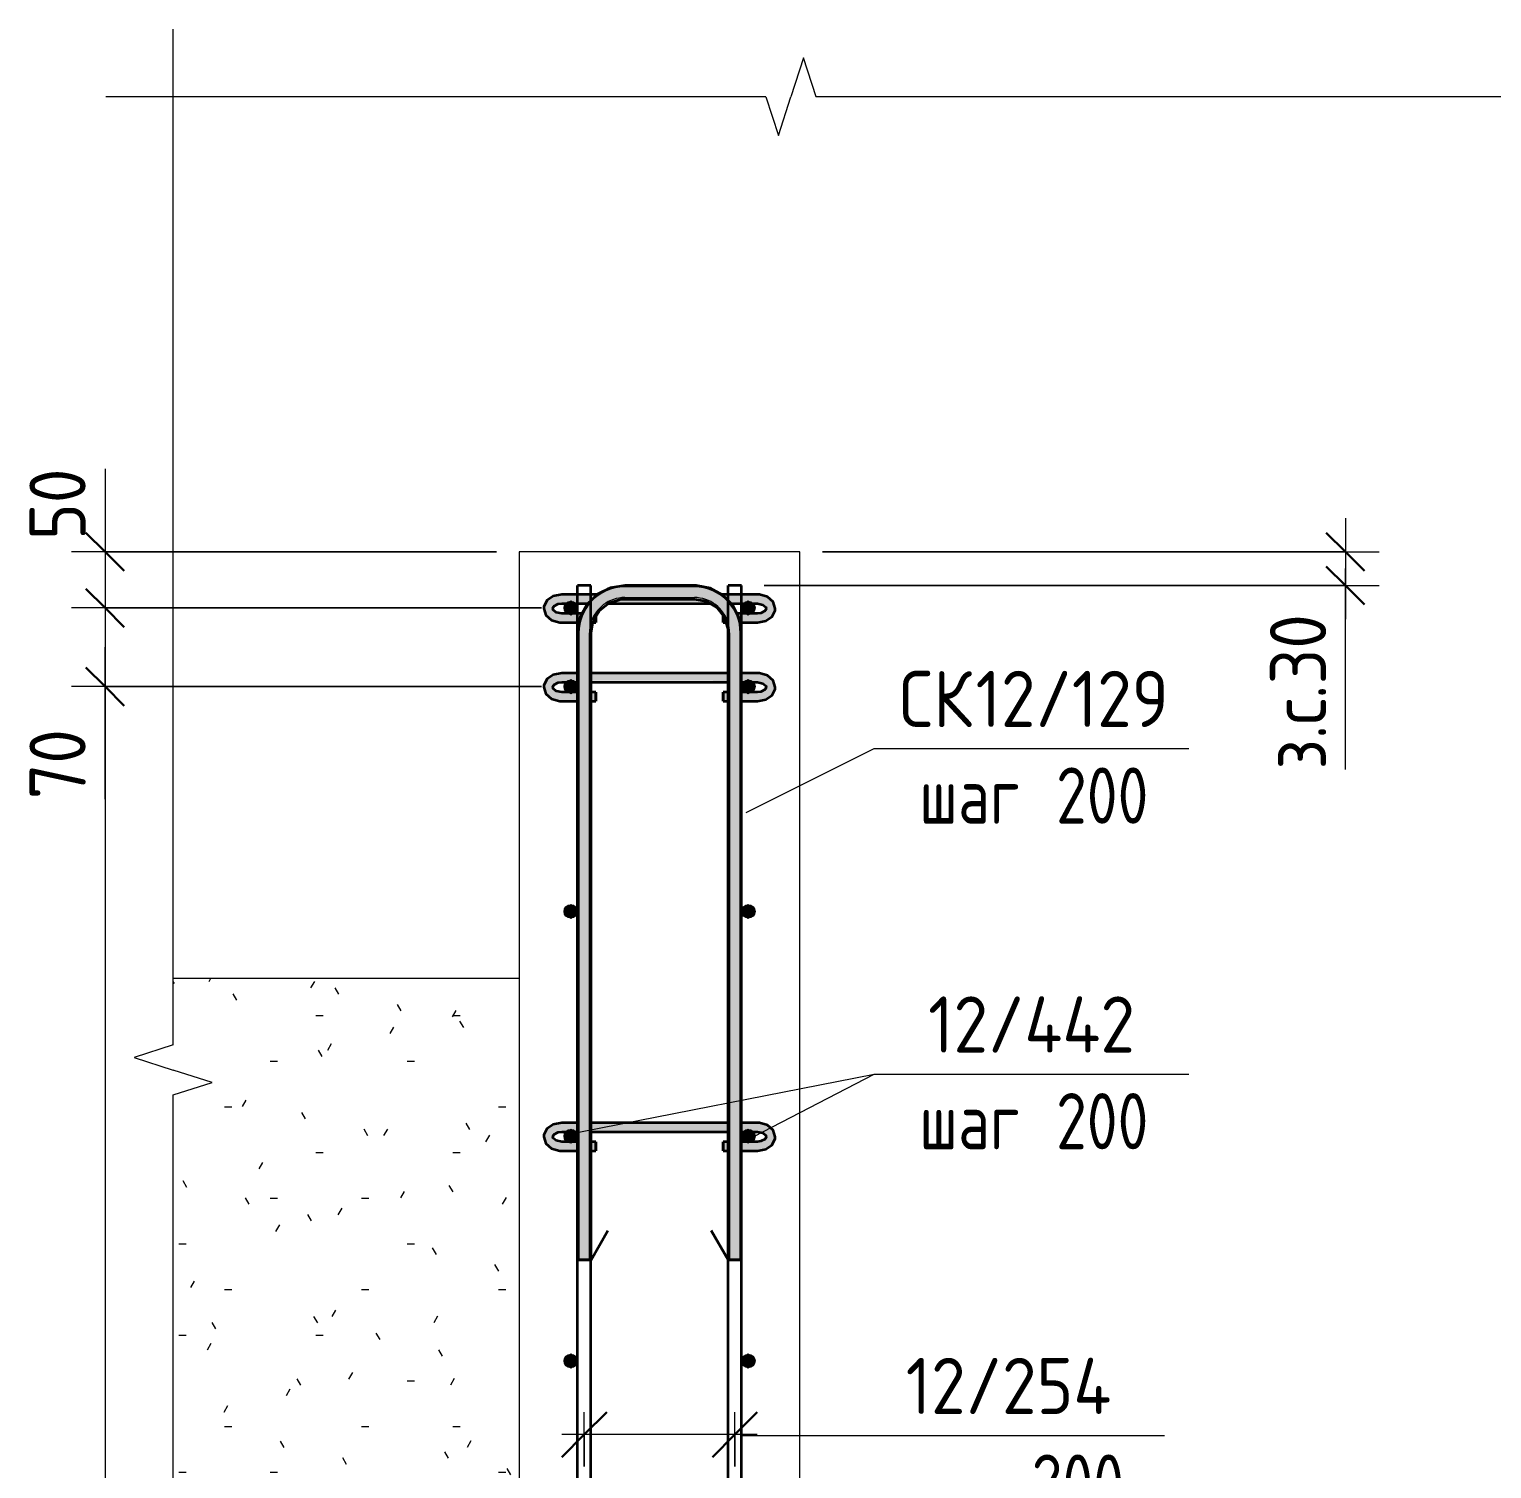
# Model space of a CAD drawing. Header units: millimetres. Extents: x 2384 to 38512, y -3571 to 48684.
# Drawn here: x 31386 to 32688, y -816 to 465 of the extents above; entities that cross this region are included whole.
import ezdxf

# ---------------------------------------------------------------- set-up
doc = ezdxf.new("R2010")
doc.units = ezdxf.units.MM
for name, color, linetype, lineweight in [('AA_Dim', 7, 'Continuous', 9), ('AA_Dim-20', 7, 'Continuous', 9), ('AA_Oformlenie', 7, 'Continuous', 9), ('AA_Vinoska', 7, 'Continuous', 9), ('AF_Element', 7, 'Continuous', 20), ('AF_Element_Грунт', 253, 'Continuous', 20), ('AF_Stena_Опалубка', 253, 'Continuous', 20), ('KR_Armatura', 7, 'Continuous', 20), ('KR_Armatura_Tonkie', 7, 'Continuous', 20)]:
    doc.layers.add(name, color=color, linetype=linetype, lineweight=lineweight)
doc.styles.add('ISOCPEUR_1', font='isocpeur.ttf', dxfattribs={"width": 0.9, "height": 50})
doc.styles.add('ISOCPEUR_2', font='isocpeur.ttf', dxfattribs={"width": 0.8, "height": 50})
doc.dimstyles.new('00_Точн_3_знака__прозр_', dxfattribs={"dimscale": 304.8, "dimtxt": 49.799059, "dimasz": 0.111549, "dimexe": 0.098425, "dimexo": 0.065617, "dimgap": 0.006562, "dimtad": 1, "dimdec": 3, "dimrnd": 0.001, "dimdsep": 46, "dimtxsty": 'ISOCPEUR_1', "dimblk1": 'OBLIQUE', "dimblk2": 'OBLIQUE', "dimsah": 1, "dimcen": 0.09, "dimdle": 0.098425, "dimazin": 0, "dimtfac": 1, "dimtdec": 4, "dimtix": 1, "dimtmove": 1, "dimatfit": 3, "dimfxl": 1, "dimtvp": 1, "dimtolj": 1, "dimtzin": 0, "dimlwd": 18, "dimlwe": 18, "dimarcsym": 2})
doc.dimstyles.new('00_Точн_3_знака__прозр__1', dxfattribs={"dimscale": 304.8, "dimtxt": 49.799059, "dimasz": 0.111549, "dimexe": 0.098425, "dimexo": 0.065617, "dimgap": 0.006562, "dimtad": 1, "dimdec": 3, "dimrnd": 0.001, "dimdsep": 46, "dimtxsty": 'ISOCPEUR_1', "dimblk1": 'OBLIQUE', "dimblk2": 'OBLIQUE', "dimsah": 1, "dimcen": 0.09, "dimdle": 0.098425, "dimazin": 0, "dimtfac": 1, "dimtdec": 4, "dimtix": 1, "dimtmove": 0, "dimatfit": 3, "dimfxl": 1, "dimtvp": 1, "dimtolj": 1, "dimtzin": 0, "dimlwd": 18, "dimlwe": 18, "dimarcsym": 2})
doc.dimstyles.new('10_Раскладка_арматуры_с_засечками', dxfattribs={"dimscale": 304.8, "dimtxt": 0.18, "dimasz": 0.131234, "dimexe": 0.065617, "dimexo": 0, "dimgap": 0, "dimtad": 1, "dimdec": 3, "dimrnd": 0.001, "dimdsep": 46, "dimtxsty": 'ISOCPEUR_2', "dimblk1": 'OBLIQUE', "dimblk2": 'OBLIQUE', "dimsah": 1, "dimcen": 0.09, "dimdle": 0.065617, "dimazin": 0, "dimtfac": 1, "dimtdec": 4, "dimtix": 1, "dimtmove": 0, "dimatfit": 3, "dimfxl": 1, "dimtvp": 1, "dimtolj": 1, "dimtzin": 0, "dimlwd": 18, "dimlwe": 18, "dimarcsym": 2})

# ---------------------------------------------------------------- blocks, each defined once
blk = doc.blocks.new('грунт2 - грунт1-3847967-Сечение 10')
at = {"layer": 'AF_Element', "lineweight": 9}
h = blk.add_hatch(dxfattribs=at)
h.set_pattern_fill('FP_7', color=256, style=0, pattern_type=2)
h.set_pattern_definition([(0, (2786.753, -250), (162.56, 40.64), [6.706, -115.214, 6.706, -115.214, -650.24]), (0, (2786.753, -250), (162.56, 40.64), [-243.84, 6.706, -237.134, 6.706, -115.214, -284.48]), (0, (2786.753, -250), (162.56, 40.64), [-609.6, 6.706, -74.574, 6.706, -196.494]), (120, (2847.713, -229.68), (-116.47527, 120.4611), [6.706, -115.214, 6.706, -115.214, -650.24]), (120, (2847.713, -229.68), (-116.47527, 120.4611), [-243.84, 6.706, -237.134, 6.706, -115.214, -284.48]), (120, (2847.713, -229.68), (-116.47527, 120.4611), [-609.6, 6.706, -74.574, 6.706, -196.494]), (240, (2868.033, -148.4), (-46.08473, -161.1011), [6.706, -115.214, 6.706, -115.214, -650.24]), (240, (2868.033, -148.4), (-46.08473, -161.1011), [-243.84, 6.706, -237.134, 6.706, -115.214, -284.48]), (240, (2868.033, -148.4), (-46.08473, -161.1011), [-609.6, 6.706, -74.574, 6.706, -196.494])])
h.paths.add_polyline_path([(4525.3, -3059.8), (5078.6, -3059.8), (5078.6, -3043.7), (5100.6, -3043.7), (5100.6, -3059.8), (5111.9, -3025.1), (5123.2, -3059.8), (5510.1, -3059.8), (5510.1, -2970), (3760.1, -2970), (3760.1, -379.8), (3452.4, -379.8), (3452.4, -438.7), (3468.1, -438.7), (3468.1, -461.2), (3452.4, -461.2), (3487, -472.2), (3452.4, -483.2), (3452.4, -2171.1), (3468.1, -2171.1), (3468.1, -2193.6), (3452.4, -2193.6), (3487, -2204.6), (3452.4, -2215.6), (3452.4, -3059.8), (3979.8, -3059.8), (3979.8, -3043.7), (4001.8, -3043.7), (4001.8, -3059.8), (4013, -3025.1), (4024.3, -3059.8), (4217.6, -3059.8)])
at = {"layer": 'AF_Element'}
blk.add_line((3760.1, -379.8), (3452.4, -379.8), dxfattribs=at)
blk = doc.blocks.new('350_Стержень П торец СК-СГ _НесАрм_РабПлоск_ - 350_Стержень П торец СК-СГ _НесАрм_РабПлоск_-3868041-Сечение 10')
at = {"layer": 'KR_Armatura_Tonkie', "lineweight": 35}
blk.add_hatch(color=256, dxfattribs=at).paths.add_polyline_path([(3948.4, -630), (3956.8, -630), (3956.8, -72), (3955.4, -61.5), (3951.3, -51.6), (3944.9, -43.2), (3936.4, -36.7), (3926.6, -32.7), (3916.1, -31.3), (3854.1, -31.3), (3843.5, -32.7), (3833.7, -36.7), (3825.3, -43.2), (3818.8, -51.6), (3814.7, -61.5), (3813.3, -72), (3813.3, -630), (3822.8, -630), (3822.8, -72), (3824.1, -63.4), (3827, -56.4), (3832, -49.9), (3838.4, -44.9), (3846, -41.8), (3854.1, -40.7), (3916.1, -40.7), (3924.2, -41.8), (3931.7, -44.9), (3938.2, -49.9), (3943.1, -56.4), (3946.3, -63.9), (3947.3, -72), (3947.3, -630)])
at = {"layer": 'KR_Armatura'}
for p, q in [((3916.1, -31.3), (3854.1, -31.3)), ((3854.1, -40.7), (3916.1, -40.7)), ((3813.3, -72), (3813.3, -630)), ((3822.8, -630), (3822.8, -72)), ((3947.3, -72), (3947.3, -630)), ((3956.8, -630), (3956.8, -72)), ((3813.3, -630), (3822.8, -630)), ((3947.3, -630), (3956.8, -630))]:
    blk.add_line(p, q, dxfattribs=at)
for centre, radius, start, end in [((3854.1, -72), 40.7, 90, 137.7753), ((3916.1, -72), 40.7, 42.2247, 90), ((3854.1, -72), 40.7, 137.7753, 180), ((3854.1, -72), 31.3, 90, 164.0302), ((3916.1, -72), 31.3, 15.9698, 90), ((3916.1, -72), 40.7, 360, 42.2247), ((3854.1, -72), 31.3, 164.3931, 180), ((3916.1, -72), 31.3, 0, 15.6069)]:
    blk.add_arc(centre, radius, start, end, dxfattribs=at)
at = {"layer": 'KR_Armatura_Tonkie', "lineweight": 35}
for p, q in [((3813.3, -630), (3822.8, -630)), ((3947.3, -630), (3948.4, -630)), ((3948.4, -630), (3956.8, -630))]:
    blk.add_line(p, q, dxfattribs=at)
blk = doc.blocks.new('350_Стержень П торец СК-СГ _НесАрм_РабПлоск_ - 350_Стержень П торец СК-СГ _НесАрм_РабПлоск_-V99-Сечение 10')
at = {"layer": 'KR_Armatura_Tonkie', "lineweight": 35}
h = blk.add_hatch(color=256, dxfattribs=at)
h.paths.add_polyline_path([(3812.1, -72), (3813.3, -72), (3814.7, -61.5), (3818.8, -51.6), (3825.3, -43.2), (3833.7, -36.7), (3843.5, -32.7), (3854.1, -31.3), (3854.1, -30), (3843.2, -31.4), (3832.8, -35.8), (3824.1, -42.7), (3817.4, -51.6), (3813.5, -61.1), (3812.9, -65.9)])
h.paths.add_polyline_path([(3823.9, -72), (3824.1, -72), (3825.3, -63.6), (3828.6, -56.4), (3833, -50.7), (3839.4, -45.9), (3846.4, -43), (3854.1, -41.8), (3854.1, -40.7), (3846, -41.8), (3838.4, -44.9), (3832, -49.9), (3826.7, -57), (3823.8, -64.2), (3822.8, -72), (3823.4, -72)])
h = blk.add_hatch(color=256, dxfattribs=at)
h.paths.add_polyline_path([(3890.7, -42), (3916.1, -41.8), (3916.1, -40.7), (3854.1, -40.7), (3854.1, -42), (3881.1, -42)])
h.paths.add_polyline_path([(3884.2, -31.3), (3916.1, -31.3), (3916.1, -30), (3854.1, -30.2), (3854.1, -31.3), (3871.4, -31.3)])
h = blk.add_hatch(color=256, dxfattribs=at)
h.paths.add_polyline_path([(3946.3, -72), (3947.3, -72), (3946.1, -63.4), (3943.1, -56.4), (3938.2, -49.9), (3931.1, -44.7), (3923.8, -41.8), (3916.1, -40.7), (3916.1, -42), (3924.2, -43.2), (3931.7, -46.5), (3937.3, -50.8), (3942.2, -57.3), (3945.1, -64.3), (3946.3, -72)])
h.paths.add_polyline_path([(3956.8, -72), (3958.1, -72), (3956.6, -61.1), (3952.2, -50.7), (3945.8, -42.3), (3936.4, -35.4), (3926.6, -31.4), (3916.1, -30.2), (3916.1, -31.3), (3926.6, -32.7), (3936.4, -36.7), (3944.9, -43.2), (3951.3, -51.6), (3955.4, -61.5), (3956.3, -68.3)])
h = blk.add_hatch(color=256, dxfattribs=at)
h.paths.add_polyline_path([(3822.8, -630), (3824.1, -630), (3823.9, -72), (3822.8, -72), (3822.8, -583.3)])
h.paths.add_polyline_path([(3812.9, -630), (3813.3, -630), (3813.3, -72), (3812.1, -72), (3812.3, -630)])
h = blk.add_hatch(color=256, dxfattribs=at)
h.paths.add_polyline_path([(3946.9, -630), (3947.3, -630), (3947.3, -72), (3946.1, -72), (3946.3, -630)])
h.paths.add_polyline_path([(3956.8, -630), (3958.1, -630), (3957.9, -72), (3956.8, -72), (3956.8, -583.3)])
for p, q in [((3916.1, -30), (3854.1, -30)), ((3854.1, -42), (3916.1, -42)), ((3812.1, -72), (3812.1, -630)), ((3824.1, -630), (3824.1, -72)), ((3946.1, -72), (3946.1, -630)), ((3958.1, -630), (3958.1, -72)), ((3824.1, -630), (3839.1, -604)), ((3946.1, -630), (3931.1, -604)), ((3824.1, -630), (3812.1, -630)), ((3812.3, -630), (3823.9, -630)), ((3958.1, -630), (3946.1, -630)), ((3946.3, -630), (3957.9, -630))]:
    blk.add_line(p, q, dxfattribs=at)
at = {"layer": 'KR_Armatura_Tonkie', "lineweight": 35, "flags": 128}
for points in [[(3854.1, -30), (3841.4, -32), (3829.9, -37.7), (3824.1, -43.3)], [(3946.1, -43.3), (3941.5, -38.6), (3930.2, -32.5), (3917.6, -30), (3916.1, -30)], [(3824.1, -43.3), (3820.6, -46.6), (3814.5, -57.9), (3812.1, -70.5), (3812.1, -72)], [(3824.1, -72), (3826, -61.3), (3831.6, -52.1), (3840.2, -45.4), (3850.5, -42.2), (3854.1, -42)], [(3916.1, -42), (3926.7, -44), (3936, -49.6), (3942.7, -58.1), (3945.9, -68.5), (3946.1, -72)], [(3958.1, -72), (3956.1, -59.3), (3950.4, -47.8), (3946.1, -43.3)]]:
    blk.add_lwpolyline(points, dxfattribs=at)
blk = doc.blocks.new('350_Стержень П торец СК-СГ _НесАрм_РабПлоск_ - 350_Стержень П торец СК-СГ _НесАрм_РабПлоск_-V100-Сечение 10')
at = {"layer": 'KR_Armatura_Tonkie', "lineweight": 35}
for p, q in [((3916.1, -30), (3854.1, -30)), ((3832.2, -51.6), (3839.8, -45.7)), ((3841.6, -45), (3849.1, -42.7)), ((3854.1, -42), (3916.1, -42)), ((3916.1, -42), (3925.6, -43.7)), ((3928.1, -44.8), (3934.6, -48.7)), ((3936.4, -50.1), (3942.3, -57.7)), ((3824.1, -72), (3825.8, -62.5)), ((3826.9, -60), (3830.8, -53.5)), ((3943.1, -59.5), (3945.4, -67)), ((3812.1, -72), (3812.1, -630)), ((3824.1, -630), (3824.1, -72)), ((3946.1, -72), (3946.1, -630)), ((3958.1, -630), (3958.1, -72)), ((3824.1, -630), (3839.1, -604)), ((3946.1, -630), (3931.1, -604)), ((3823.9, -630), (3812.3, -630)), ((3812.3, -630), (3823.9, -630)), ((3946.3, -630), (3957.9, -630)), ((3957.9, -630), (3946.3, -630))]:
    blk.add_line(p, q, dxfattribs=at)
at = {"layer": 'KR_Armatura_Tonkie', "lineweight": 35, "flags": 128}
for points in [[(3831.4, -36.9), (3829.9, -37.7), (3827.8, -39.7)], [(3842.2, -31.8), (3841.4, -32), (3838.7, -33.3)], [(3920.5, -30.6), (3917.6, -30), (3916.1, -30)], [(3932.8, -33.9), (3930.2, -32.5), (3928.7, -32.2)], [(3943.2, -40.3), (3941.5, -38.6), (3939.5, -37.5)], [(3822.4, -44.9), (3820.6, -46.6), (3819.5, -48.6)], [(3951.1, -49.2), (3950.4, -47.8), (3948.4, -45.7)], [(3815.9, -55.3), (3814.5, -57.9), (3814.2, -59.4)], [(3956.2, -60.2), (3956.1, -59.3), (3954.8, -56.6)], [(3812.6, -67.6), (3812.1, -70.5), (3812.1, -72)]]:
    blk.add_lwpolyline(points, dxfattribs=at)
blk = doc.blocks.new('261_Шпилька массив _НесАрм_РабПлоск_ - 8 А240-3919164-Сечение 10')
at = {"layer": 'KR_Armatura_Tonkie', "lineweight": 35}
for points in [[(3798.1, -61.8), (3798.1, -55), (3791.9, -53.5), (3790.5, -51.8), (3790.1, -50.5), (3791.1, -47.7), (3794.5, -45.5), (3798.1, -44.8), (3798.1, -38), (3792, -39), (3789.2, -40.3), (3785.6, -43.4), (3783.3, -46.2), (3782.1, -50.5), (3783.3, -54.8), (3786.7, -58.5), (3792.2, -61), (3794.5, -61.3)], [(3972.1, -61.8), (3978.2, -60.9), (3983.4, -58.5), (3986.8, -54.8), (3988.1, -50.5), (3986.8, -46.1), (3984.5, -42.6), (3979.6, -39.5), (3972.1, -38.1), (3972.1, -44.8), (3976.1, -45.6), (3979, -47.7), (3980, -50.7), (3979.4, -52.1), (3977.5, -53.7), (3972.1, -55.1), (3972.1, -61)], [(3798.1, -131.8), (3798.1, -125), (3791.9, -123.5), (3790.4, -121.4), (3790.1, -120.5), (3791.1, -117.7), (3794.5, -115.5), (3798.1, -114.8), (3798.1, -108), (3792, -109), (3789.2, -110.3), (3785.6, -113.4), (3783.3, -116.2), (3782.1, -120.5), (3783.3, -124.8), (3786.7, -128.5), (3792.2, -131), (3794.5, -131.3)], [(3972.1, -131.8), (3978.2, -130.9), (3983.4, -128.5), (3986.8, -124.8), (3988.1, -120.5), (3986.8, -116.1), (3984.5, -112.6), (3979.6, -109.5), (3972.1, -108.1), (3972.1, -114.8), (3976.1, -115.6), (3979, -117.7), (3980, -120.7), (3979.4, -122.1), (3977.5, -123.7), (3972.1, -125.1), (3972.1, -131)], [(3798.1, -531.8), (3798.1, -525), (3791.9, -523.5), (3790.5, -521.8), (3790.1, -520.5), (3791.1, -517.7), (3794.5, -515.5), (3798.1, -514.8), (3798.1, -508), (3792, -509), (3789.2, -510.3), (3785.6, -513.4), (3783.3, -516.2), (3782.1, -520.5), (3783.3, -524.8), (3786.7, -528.5), (3792.2, -531), (3794.5, -531.3)], [(3972.1, -531.8), (3978.2, -530.9), (3983.4, -528.5), (3986.8, -524.8), (3988.1, -520.5), (3986.8, -516.1), (3984.5, -512.6), (3979.6, -509.5), (3972.1, -508.1), (3972.1, -514.8), (3976.1, -515.6), (3979, -517.7), (3980, -520.7), (3979.4, -522.1), (3977.5, -523.7), (3972.1, -525.1), (3972.1, -531)]]:
    blk.add_hatch(color=256, dxfattribs=at).paths.add_polyline_path(points)
h = blk.add_hatch(color=256, dxfattribs=at)
h.paths.add_polyline_path([(3900.3, -44.8), (3927.7, -44.6), (3923.8, -43), (3914.3, -42), (3854, -42), (3845.6, -43.3), (3841.9, -44.8), (3890.7, -44.8)])
h.paths.add_polyline_path([(3812.1, -44.8), (3822.4, -44.8), (3824.7, -42), (3830, -38), (3798.1, -38.1), (3798.1, -44.8), (3801.8, -44.8)])
h.paths.add_polyline_path([(3972.1, -44.8), (3972.1, -38), (3940.3, -38.1), (3946.2, -42.9), (3947.8, -44.8), (3967.6, -44.8)])
h = blk.add_hatch(color=256, dxfattribs=at)
h.paths.add_polyline_path([(3798.1, -63), (3798.1, -61.8), (3791.9, -60.9), (3786.7, -58.5), (3783.3, -54.8), (3786.1, -58.1), (3789.4, -60.8), (3792, -62), (3794.6, -62.4)])
h.paths.add_polyline_path([(3790.6, -49), (3791.9, -47.4), (3798.1, -45.9), (3798.1, -44.8), (3794.1, -45.6), (3791.1, -47.7), (3790.9, -48.3)])
h = blk.add_hatch(color=256, dxfattribs=at)
h.paths.add_polyline_path([(3967.6, -46), (3972.1, -45.9), (3972.1, -44.8), (3947.8, -44.9), (3948.6, -46), (3958.1, -46)])
h.paths.add_polyline_path([(3798.1, -46), (3821.6, -45.9), (3822.4, -44.8), (3798.1, -44.8), (3798.1, -45.9)])
h.paths.add_polyline_path([(3840.6, -46), (3930.5, -45.8), (3928.2, -44.8), (3841.5, -45), (3839.4, -46)])
h = blk.add_hatch(color=256, dxfattribs=at)
h.paths.add_polyline_path([(3972.1, -63), (3979.6, -61.5), (3984.5, -58.4), (3986.8, -54.8), (3983.4, -58.5), (3978.2, -60.9), (3972.1, -61.8), (3972.1, -62.8)])
h.paths.add_polyline_path([(3979.3, -48.6), (3978.9, -47.6), (3976.1, -45.6), (3972.1, -44.8), (3972.1, -46), (3972.7, -46.1), (3979.1, -48.5)])
h.paths.add_polyline_path([(3980, -50.6), (3980.1, -50.5), (3980, -50.5)])
h = blk.add_hatch(color=256, dxfattribs=at)
h.paths.add_polyline_path([(3812.3, -61.8), (3813.4, -61.8), (3813.8, -60.5), (3816, -55), (3798.1, -55.1), (3798.1, -61.8), (3812.1, -61.8)])
h.paths.add_polyline_path([(3826.1, -61.8), (3828.4, -61.8), (3828.4, -56.6), (3828.1, -57), (3826.2, -61.5)])
h = blk.add_hatch(color=256, dxfattribs=at)
h.paths.add_polyline_path([(3812.9, -63), (3813.3, -62.8), (3813.4, -61.8), (3798.1, -61.8), (3798.1, -63), (3812.3, -63)])
h.paths.add_polyline_path([(3827, -63), (3828.4, -62.8), (3828.4, -61.8), (3826.1, -61.9), (3825.6, -63)])
h = blk.add_hatch(color=256, dxfattribs=at)
h.paths.add_polyline_path([(3957.9, -61.8), (3972.1, -61.8), (3972.1, -55), (3954.1, -55.1), (3956.8, -61.8), (3957.3, -61.8)])
h.paths.add_polyline_path([(3941.8, -61.8), (3944, -61.7), (3941.8, -56.8), (3941.8, -61)])
h = blk.add_hatch(color=256, dxfattribs=at)
h.paths.add_polyline_path([(3967.6, -63), (3972.1, -62.8), (3972.1, -61.8), (3956.7, -61.8), (3956.9, -63), (3958.1, -63)])
h.paths.add_polyline_path([(3944, -63), (3944.4, -62.8), (3944, -61.8), (3941.8, -61.8), (3941.8, -63), (3943.1, -63)])
h = blk.add_hatch(color=256, dxfattribs=at)
h.paths.add_polyline_path([(3798.1, -133), (3798.1, -131.8), (3791.9, -130.9), (3786.7, -128.5), (3783.3, -124.8), (3786.1, -128.1), (3789.4, -130.8), (3792, -132), (3794.6, -132.4)])
h.paths.add_polyline_path([(3790.6, -119), (3791.9, -117.4), (3798.1, -115.9), (3798.1, -114.8), (3794.1, -115.6), (3791.1, -117.7), (3790.9, -118.3)])
h = blk.add_hatch(color=256, dxfattribs=at)
h.paths.add_polyline_path([(3833, -114.8), (3946.1, -114.7), (3946.1, -108), (3824.1, -108.2), (3824.1, -114.8)])
h.paths.add_polyline_path([(3798.1, -114.8), (3812.1, -114.8), (3812.1, -108), (3798.1, -108.1), (3798.1, -114)])
h.paths.add_polyline_path([(3972.1, -114.8), (3972.1, -108), (3958.1, -108.1), (3958.1, -114.8), (3967.6, -114.8)])
h = blk.add_hatch(color=256, dxfattribs=at)
h.paths.add_polyline_path([(3967.6, -116), (3972.1, -115.9), (3972.1, -114.8), (3958.1, -114.8), (3958.1, -116)])
h.paths.add_polyline_path([(3798.1, -116), (3812.1, -115.9), (3812.1, -114.8), (3798.1, -114.8), (3798.1, -115.9)])
h.paths.add_polyline_path([(3824.1, -116), (3946.1, -115.8), (3946.1, -114.8), (3824.1, -114.9), (3824.1, -115.9)])
h = blk.add_hatch(color=256, dxfattribs=at)
h.paths.add_polyline_path([(3972.1, -133), (3979.6, -131.5), (3984.5, -128.4), (3986.8, -124.8), (3983.4, -128.5), (3978.2, -130.9), (3972.1, -131.8), (3972.1, -132.8)])
h.paths.add_polyline_path([(3979.3, -118.6), (3978.9, -117.6), (3976.1, -115.6), (3972.1, -114.8), (3972.1, -116), (3972.7, -116.1), (3979.1, -118.5)])
h.paths.add_polyline_path([(3980, -120.6), (3980.1, -120.5), (3980, -120.5)])
h = blk.add_hatch(color=256, dxfattribs=at)
h.paths.add_polyline_path([(3828.4, -131.8), (3828.4, -125), (3824.1, -125.2), (3824.1, -131.8)])
h.paths.add_polyline_path([(3798.1, -131.8), (3812.1, -131.8), (3812.1, -125), (3798.1, -125.1), (3798.1, -131)])
h = blk.add_hatch(color=256, dxfattribs=at)
h.paths.add_polyline_path([(3941.8, -131.8), (3946.1, -131.7), (3946.1, -125), (3941.8, -125.1), (3941.8, -131)])
h.paths.add_polyline_path([(3958.1, -131.8), (3972.1, -131.8), (3972.1, -125), (3958.1, -125.1), (3958.1, -131.4)])
h = blk.add_hatch(color=256, dxfattribs=at)
h.paths.add_polyline_path([(3824.1, -133), (3828.4, -132.8), (3828.4, -131.8), (3824.1, -131.9), (3824.1, -132.9)])
h.paths.add_polyline_path([(3804.1, -133), (3812.1, -132.8), (3812.1, -131.8), (3798.1, -131.8), (3798.1, -133)])
h = blk.add_hatch(color=256, dxfattribs=at)
h.paths.add_polyline_path([(3967.6, -133), (3972.1, -132.8), (3972.1, -131.8), (3958.1, -131.8), (3958.1, -133)])
h.paths.add_polyline_path([(3941.8, -133), (3946.1, -132.8), (3946.1, -131.8), (3941.8, -131.8), (3941.8, -132.8)])
h = blk.add_hatch(color=256, dxfattribs=at)
h.paths.add_polyline_path([(3798.1, -533), (3798.1, -531.8), (3791.9, -530.9), (3786.7, -528.5), (3783.9, -525.6), (3786.1, -528.1), (3789.4, -530.8), (3792, -532), (3794.6, -532.4)])
h.paths.add_polyline_path([(3790.6, -519), (3791.9, -517.4), (3798.1, -515.9), (3798.1, -514.8), (3794.1, -515.6), (3791.1, -517.7), (3790.9, -518.3)])
h = blk.add_hatch(color=256, dxfattribs=at)
h.paths.add_polyline_path([(3812.1, -514.8), (3812.1, -508), (3798.1, -508.1), (3798.1, -514.8), (3801.8, -514.8)])
h.paths.add_polyline_path([(3958.1, -514.8), (3972.1, -514.8), (3972.1, -508), (3958.1, -508.1), (3958.1, -514.8)])
h.paths.add_polyline_path([(3946.1, -514.8), (3946.1, -508), (3824.1, -508.2), (3824.1, -514.8), (3909.9, -514.8)])
h = blk.add_hatch(color=256, dxfattribs=at)
h.paths.add_polyline_path([(3967.6, -516), (3972.1, -515.9), (3972.1, -514.8), (3958.1, -514.8), (3958.1, -516)])
h.paths.add_polyline_path([(3798.1, -516), (3812.1, -515.9), (3812.1, -514.8), (3798.1, -514.8), (3798.1, -515.9)])
h.paths.add_polyline_path([(3824.1, -516), (3946.1, -515.8), (3946.1, -514.8), (3824.1, -514.9), (3824.1, -515.9)])
h = blk.add_hatch(color=256, dxfattribs=at)
h.paths.add_polyline_path([(3972.1, -533), (3979.6, -531.5), (3984.5, -528.4), (3986.1, -525.6), (3983.4, -528.5), (3978, -531), (3972.1, -531.8), (3972.1, -532.8)])
h.paths.add_polyline_path([(3979.3, -518.6), (3978.9, -517.6), (3976.1, -515.6), (3972.1, -514.8), (3972.1, -516), (3972.7, -516.1), (3979.1, -518.5)])
h.paths.add_polyline_path([(3980, -520.6), (3980.1, -520.5), (3980, -520.5)])
h = blk.add_hatch(color=256, dxfattribs=at)
h.paths.add_polyline_path([(3824.1, -531.8), (3828.4, -531.8), (3828.4, -525), (3824.1, -525.2), (3824.1, -531.1)])
h.paths.add_polyline_path([(3812.1, -531.8), (3812.1, -525), (3798.1, -525.1), (3798.1, -531.8)])
h = blk.add_hatch(color=256, dxfattribs=at)
h.paths.add_polyline_path([(3824.1, -533), (3828.4, -532.8), (3828.4, -531.8), (3824.1, -531.9), (3824.1, -532.9)])
h.paths.add_polyline_path([(3812.1, -533), (3812.1, -531.8), (3798.1, -531.8), (3798.1, -533)])
h = blk.add_hatch(color=256, dxfattribs=at)
h.paths.add_polyline_path([(3972.1, -531.8), (3972.1, -525), (3958.1, -525.1), (3958.1, -531.8), (3967.6, -531.8)])
h.paths.add_polyline_path([(3941.8, -531.8), (3946.1, -531.7), (3946.1, -525), (3941.8, -525.1), (3941.8, -531)])
h = blk.add_hatch(color=256, dxfattribs=at)
h.paths.add_polyline_path([(3946.1, -533), (3946.1, -531.8), (3941.8, -531.8), (3941.8, -533)])
h.paths.add_polyline_path([(3967.6, -533), (3972.1, -532.8), (3972.1, -531.8), (3958.1, -531.8), (3958.1, -533)])
for p, q in [((3812.1, -38), (3798.1, -38)), ((3824.1, -38), (3812.1, -38)), ((3830, -38), (3824.1, -38)), ((3946.1, -38), (3940.2, -38)), ((3958.1, -38), (3946.1, -38)), ((3972.1, -38), (3958.1, -38)), ((3798.1, -46), (3812.1, -46)), ((3812.1, -46), (3821.5, -46)), ((3839.1, -46), (3931.1, -46)), ((3948.6, -46), (3958.1, -46)), ((3958.1, -46), (3972.1, -46)), ((3812.1, -55), (3798.1, -55)), ((3798.1, -63), (3812.1, -63)), ((3816, -55), (3812.1, -55)), ((3812.1, -63), (3813.3, -63)), ((3825.6, -63), (3828.4, -63)), ((3828.4, -56.6), (3828.4, -61.8)), ((3828.4, -62.8), (3828.4, -56.6)), ((3828.4, -61.8), (3828.4, -63)), ((3941.8, -56.6), (3941.8, -62.8)), ((3941.8, -61.8), (3941.8, -56.6)), ((3941.8, -63), (3941.8, -61.8)), ((3941.8, -63), (3944.5, -63)), ((3958, -55), (3954.1, -55)), ((3956.8, -63), (3958, -63)), ((3972.1, -55), (3958.1, -55)), ((3958.1, -63), (3972.1, -63)), ((3812.1, -108), (3798.1, -108)), ((3798.1, -116), (3812.1, -116)), ((3946.1, -108), (3824.1, -108)), ((3824.1, -116), (3946.1, -116)), ((3972.1, -108), (3958.1, -108)), ((3958.1, -116), (3972.1, -116)), ((3812.1, -125), (3798.1, -125)), ((3828.4, -125), (3824.1, -125)), ((3828.4, -125), (3828.4, -131.8)), ((3828.4, -126.2), (3828.4, -125.1)), ((3828.4, -132.8), (3828.4, -126.2)), ((3946.1, -125), (3941.8, -125)), ((3941.8, -131.8), (3941.8, -125)), ((3941.8, -125.1), (3941.8, -126.2)), ((3941.8, -126.2), (3941.8, -132.8)), ((3972.1, -125), (3958.1, -125)), ((3798.1, -133), (3812.1, -133)), ((3824.1, -133), (3828.4, -133)), ((3828.4, -131.8), (3828.4, -133)), ((3941.8, -133), (3941.8, -131.8)), ((3941.8, -133), (3946.1, -133)), ((3958.1, -133), (3972.1, -133)), ((3812.1, -508), (3798.1, -508)), ((3798.1, -516), (3812.1, -516)), ((3946.1, -508), (3824.1, -508)), ((3824.1, -516), (3946.1, -516)), ((3972.1, -508), (3958.1, -508)), ((3958.1, -516), (3972.1, -516)), ((3812.1, -525), (3798.1, -525)), ((3798.1, -533), (3812.1, -533)), ((3828.4, -525), (3824.1, -525)), ((3824.1, -533), (3828.4, -533)), ((3828.4, -525), (3828.4, -531.8)), ((3828.4, -525.5), (3828.4, -525.1)), ((3828.4, -526.2), (3828.4, -525.6)), ((3828.4, -532.8), (3828.4, -526.2)), ((3828.4, -531.8), (3828.4, -533)), ((3946.1, -525), (3941.8, -525)), ((3941.8, -531.8), (3941.8, -525)), ((3941.8, -525.1), (3941.8, -525.5)), ((3941.8, -525.6), (3941.8, -526.2)), ((3941.8, -526.2), (3941.8, -532.8)), ((3941.8, -533), (3941.8, -531.8)), ((3941.8, -533), (3946.1, -533)), ((3972.1, -525), (3958.1, -525)), ((3958.1, -533), (3972.1, -533))]:
    blk.add_line(p, q, dxfattribs=at)
at = {"layer": 'KR_Armatura_Tonkie', "lineweight": 35, "flags": 128}
for points in [[(3798.1, -38), (3790.5, -39.5), (3784.9, -43.4), (3782.2, -48.9), (3782.1, -50.5)], [(3988.1, -50.5), (3986.2, -44.6), (3981.2, -40.2), (3973.9, -38.1), (3972.1, -38)], [(3782.1, -50.5), (3783.9, -56.4), (3788.9, -60.8), (3796.2, -62.9), (3798.1, -63)], [(3790.1, -50.5), (3791, -48.5), (3794.8, -46.4), (3798.1, -46)], [(3798.1, -55), (3793, -53.9), (3790.4, -51.7), (3790.1, -50.5)], [(3972.1, -46), (3977.1, -47.1), (3979.7, -49.3), (3980.1, -50.5)], [(3972.1, -63), (3979.6, -61.5), (3985.3, -57.6), (3987.9, -52.1), (3988.1, -50.5)], [(3980.1, -50.5), (3979.1, -52.5), (3975.3, -54.5), (3972.1, -55)], [(3798.1, -108), (3790.5, -109.5), (3784.9, -113.4), (3782.2, -118.9), (3782.1, -120.5)], [(3790.1, -120.5), (3791, -118.5), (3794.8, -116.4), (3798.1, -116)], [(3988.1, -120.5), (3986.2, -114.6), (3981.2, -110.2), (3973.9, -108.1), (3972.1, -108)], [(3972.1, -116), (3977.1, -117.1), (3979.7, -119.3), (3980.1, -120.5)], [(3782.1, -120.5), (3783.9, -126.4), (3788.9, -130.8), (3796.2, -132.9), (3798.1, -133)], [(3798.1, -125), (3793, -123.9), (3790.4, -121.7), (3790.1, -120.5)], [(3972.1, -133), (3979.6, -131.5), (3985.3, -127.6), (3987.9, -122.1), (3988.1, -120.5)], [(3980.1, -120.5), (3979.1, -122.5), (3975.3, -124.5), (3972.1, -125)], [(3798.1, -508), (3790.5, -509.5), (3784.9, -513.4), (3782.2, -518.9), (3782.1, -520.5)], [(3782.1, -520.5), (3783.9, -526.4), (3788.9, -530.8), (3796.2, -532.9), (3798.1, -533)], [(3790.1, -520.5), (3791, -518.5), (3794.8, -516.4), (3798.1, -516)], [(3798.1, -525), (3793, -523.9), (3790.4, -521.7), (3790.1, -520.5)], [(3988.1, -520.5), (3986.2, -514.6), (3981.2, -510.2), (3973.9, -508.1), (3972.1, -508)], [(3972.1, -516), (3977.1, -517.1), (3979.7, -519.3), (3980.1, -520.5)], [(3972.1, -533), (3979.6, -531.5), (3985.3, -527.6), (3987.9, -522.1), (3988.1, -520.5)], [(3980.1, -520.5), (3979.1, -522.5), (3975.3, -524.5), (3972.1, -525)]]:
    blk.add_lwpolyline(points, dxfattribs=at)
blk = doc.blocks.new('011_Прямоугольник обрыва _ЭлУзла_ - 011_Прямоугольник обрыва _ЭлУзла_-3913280-Сечение 10')
at = {"layer": 'AA_Oformlenie'}
for p, q in [((3452.4, -438.7), (3452.4, 405)), ((3452.4, 405), (3979.8, 405)), ((4024.3, 405), (5078.6, 405)), ((3452.4, -2171.1), (3452.4, -483.2))]:
    blk.add_line(p, q, dxfattribs=at)
blk = doc.blocks.new('DIMBLOCK214-Сечение 10')
at = {"layer": 'AA_Dim-20', "lineweight": 18}
for p, q in [((31453.8, 73.7), (31453.8, -9.5)), ((31453.8, 30), (31453.8, -50)), ((31802.2, 0), (31423.8, 0)), ((31453.8, 0), (31802.2, 0)), ((31453.8, -9.5), (31453.8, -25)), ((31842.2, -50), (31423.8, -50)), ((31453.8, -50), (31842.2, -50))]:
    blk.add_line(p, q, dxfattribs=at)
at = {"layer": 'AA_Dim-20', "lineweight": 30}
for p, q in [((31453.8, 0), (31436.8, 17)), ((31453.8, 0), (31470.8, -17)), ((31453.8, -50), (31436.8, -33)), ((31453.8, -50), (31470.8, -67))]:
    blk.add_line(p, q, dxfattribs=at)
at = {"layer": 'AA_Dim-20', "color": 0, "lineweight": 18, "insert": (31386.5, 10.5), "char_height": 50, "width": 75.848, "attachment_point": 1, "rotation": 90, "line_spacing_factor": 1.149209, "style": 'ISOCPEUR_1'}
blk.add_mtext('50', dxfattribs=at)
blk = doc.blocks.new('_Oblique')
at = {"color": 0, "linetype": 'ByBlock', "lineweight": -2}
blk.add_line((-0.5, -0.5), (0.5, 0.5), dxfattribs=at)
blk = doc.blocks.new('DIMBLOCK215-Сечение 10')
at = {"layer": 'AA_Dim-20', "lineweight": 30}
for p, q in [((31453.8, -50), (31436.8, -33)), ((31453.8, -50), (31470.8, -67)), ((31453.8, -120), (31436.8, -103)), ((31453.8, -120), (31470.8, -137))]:
    blk.add_line(p, q, dxfattribs=at)
at = {"layer": 'AA_Dim-20', "lineweight": 18}
for p, q in [((31842.2, -50), (31423.8, -50)), ((31453.8, -50), (31453.8, -120)), ((31453.8, -50), (31842.2, -50)), ((31453.8, -136.9), (31453.8, -85)), ((31842.2, -120), (31423.8, -120)), ((31453.8, -120), (31842.2, -120)), ((31453.8, -220.1), (31453.8, -136.9))]:
    blk.add_line(p, q, dxfattribs=at)
at = {"layer": 'AA_Dim-20', "color": 0, "lineweight": 18, "insert": (31386.5, -220.1), "char_height": 50, "width": 75.848, "attachment_point": 1, "rotation": 90, "line_spacing_factor": 1.149209, "style": 'ISOCPEUR_1'}
blk.add_mtext('70', dxfattribs=at)
blk = doc.blocks.new('DIMBLOCK216-Сечение 10')
at = {"layer": 'AA_Dim-20', "lineweight": 30}
for p, q in [((31453.8, -120), (31436.8, -103)), ((31453.8, -120), (31470.8, -137)), ((31453.8, -2520), (31436.8, -2503)), ((31453.8, -2520), (31470.8, -2537))]:
    blk.add_line(p, q, dxfattribs=at)
at = {"layer": 'AA_Dim-20', "lineweight": 18}
for p, q in [((31842.2, -120), (31423.8, -120)), ((31453.8, -120), (31453.8, -2520)), ((31453.8, -120), (31842.2, -120)), ((31842.2, -2520), (31423.8, -2520)), ((31453.8, -2520), (31842.2, -2520))]:
    blk.add_line(p, q, dxfattribs=at)
at = {"layer": 'AA_Dim-20', "color": 0, "lineweight": 18, "insert": (31386.5, -1491.9), "char_height": 50, "width": 412.566, "attachment_point": 1, "rotation": 90, "line_spacing_factor": 1.149209, "style": 'ISOCPEUR_1'}
blk.add_mtext('200х12=2400', dxfattribs=at)
blk = doc.blocks.new('042_М_Арматуры - Диам длина поз _ Комментарий-2260297-Сечение 10')
at = {"layer": 'AA_Vinoska'}
blk.add_line((4076.2, -175), (4356.2, -175), dxfattribs=at)
blk = doc.blocks.new('DIMBLOCK225-Сечение 10')
at = {"layer": 'AA_Dim-20', "lineweight": 30}
for p, q in [((31880.2, -785.5), (31900.2, -765.5)), ((32014.2, -785.5), (32034.2, -765.5)), ((31880.2, -785.5), (31860.2, -805.5)), ((32014.2, -785.5), (31994.2, -805.5))]:
    blk.add_line(p, q, dxfattribs=at)
at = {"layer": 'AA_Dim-20', "lineweight": 18}
for p, q in [((31880.2, -813.8), (31880.2, -765.5)), ((32014.2, -813.8), (32014.2, -765.5)), ((32034.2, -785.5), (31860.2, -785.5)), ((31880.2, -785.5), (31880.2, -813.8)), ((32014.2, -785.5), (32014.2, -813.8))]:
    blk.add_line(p, q, dxfattribs=at)
blk = doc.blocks.new('DIMBLOCK228-Сечение 10')
at = {"layer": 'AA_Dim-20', "lineweight": 18}
for p, q in [((32557.5, 30), (32557.5, -60)), ((32092.2, 0), (32587.5, 0)), ((32557.5, 0), (32092.2, 0)), ((32557.7, -27.2), (32557.5, -15)), ((32040.2, -30), (32587.5, -30)), ((32557.5, -30), (32040.2, -30)), ((32557.7, -193.7), (32557.7, -27.2))]:
    blk.add_line(p, q, dxfattribs=at)
at = {"layer": 'AA_Dim-20', "lineweight": 30}
for p, q in [((32557.5, 0), (32540.5, 17)), ((32557.5, 0), (32574.5, -17)), ((32557.5, -30), (32540.5, -13)), ((32557.5, -30), (32574.5, -47))]:
    blk.add_line(p, q, dxfattribs=at)
at = {"layer": 'AA_Dim-20', "color": 0, "lineweight": 18, "insert": (32490.4, -193.7), "char_height": 50, "width": 175.829, "attachment_point": 1, "rotation": 90, "line_spacing_factor": 1.149209, "style": 'ISOCPEUR_1'}
blk.add_mtext('з.с.30', dxfattribs=at)

msp = doc.modelspace()

# ---------------------------------------------------------------- hatches: boundary and pattern name
at = {"layer": 'KR_Armatura'}
h = msp.add_hatch(color=256, dxfattribs=at)
edge = h.paths.add_edge_path()
edge.add_arc((31868.2002, -50), 6, 0, 360)
for points in [[(31868.2002, -56), (31873.3964, -53), (31873.3964, -47), (31868.2002, -44), (31863.0041, -47), (31863.0041, -53), (31866.2599, -54.8797)], [(32026.2002, -56), (32031.3964, -53), (32031.3964, -47), (32026.2002, -44), (32021.0041, -47), (32021.0041, -53)], [(31868.2002, -126), (31873.3964, -123), (31873.3964, -117), (31868.2002, -114), (31863.0041, -117), (31863.0041, -123), (31866.2599, -124.8797)], [(32026.2002, -126), (32031.3964, -123), (32031.3964, -117), (32026.2002, -114), (32021.0041, -117), (32021.0041, -123)], [(31868.2002, -326), (31873.3964, -323), (31873.3964, -317), (31868.2002, -314), (31863.0041, -317), (31863.0041, -323)], [(32026.2002, -326), (32031.3964, -323), (32031.3964, -317), (32026.2002, -314), (32021.0041, -317), (32021.0041, -323)], [(31868.2002, -526), (31873.3964, -523), (31873.3964, -517), (31868.2002, -514), (31863.0041, -517), (31863.0041, -523), (31867.4843, -525.5866)], [(32026.2002, -526), (32031.3964, -523), (32031.3964, -517), (32026.2002, -514), (32021.0041, -517), (32021.0041, -523), (32025.4843, -525.5866)], [(31868.2002, -726), (31873.3964, -723), (31873.3964, -717), (31868.2002, -714), (31863.0041, -717), (31863.0041, -723)], [(32026.2002, -726), (32031.3964, -723), (32031.3964, -717), (32026.2002, -714), (32021.0041, -717), (32021.0041, -723)]]:
    msp.add_hatch(color=256, dxfattribs=at).paths.add_polyline_path(points)
h = msp.add_hatch(color=256, dxfattribs=at)
edge = h.paths.add_edge_path()
edge.add_arc((32026.2002, -50), 6, 0, 360)
h = msp.add_hatch(color=256, dxfattribs=at)
edge = h.paths.add_edge_path()
edge.add_arc((31868.2002, -120), 6, 0, 360)
h = msp.add_hatch(color=256, dxfattribs=at)
edge = h.paths.add_edge_path()
edge.add_arc((32026.2002, -120), 6, 0, 360)
h = msp.add_hatch(color=256, dxfattribs=at)
edge = h.paths.add_edge_path()
edge.add_arc((31868.2002, -320), 6, 0, 360)
h = msp.add_hatch(color=256, dxfattribs=at)
edge = h.paths.add_edge_path()
edge.add_arc((32026.2002, -320), 6, 0, 360)
h = msp.add_hatch(color=256, dxfattribs=at)
edge = h.paths.add_edge_path()
edge.add_arc((31868.2002, -520), 6, 0, 360)
h = msp.add_hatch(color=256, dxfattribs=at)
edge = h.paths.add_edge_path()
edge.add_arc((32026.2002, -520), 6, 0, 360)
h = msp.add_hatch(color=256, dxfattribs=at)
edge = h.paths.add_edge_path()
edge.add_arc((31868.2002, -720), 6, 0, 360)
h = msp.add_hatch(color=256, dxfattribs=at)
edge = h.paths.add_edge_path()
edge.add_arc((32026.2002, -720), 6, 0, 360)

# ---------------------------------------------------------------- linework, layer by layer
at = {"layer": 'AA_Vinoska'}
for p, q in [((31514.4955, 404.9585), (31514.4955, 464.9585)), ((32075.1834, 439.6186), (32063.9216, 404.9585)), ((32086.4451, 404.9585), (32075.1834, 439.6186)), ((31514.4955, 404.9585), (31454.4955, 404.9585)), ((32041.9216, 404.9585), (32052.9216, 370.3175)), ((32052.9216, 370.3175), (32063.9216, 404.9585)), ((32024.1614, -232.0496), (32138.2924, -174.9842)), ((31514.4955, -438.6973), (31479.8355, -449.959)), ((31479.8355, -449.959), (31514.4955, -461.2208)), ((31549.1366, -472.2208), (31514.4955, -461.2208)), ((31863.2863, -518.6522), (32138.2924, -464.715)), ((32031.2619, -520.1932), (32138.2924, -464.715)), ((31514.4955, -483.2208), (31549.1366, -472.2208)), ((32020.8539, -786.2904), (32116.5537, -786.2904))]:
    msp.add_line(p, q, dxfattribs=at)
at = {"layer": 'AF_Stena_Опалубка'}
for p, q in [((31822.2002, 0), (31822.2002, -2570)), ((32072.2002, 0), (31822.2002, 0)), ((32072.2002, -2570), (32072.2002, 0))]:
    msp.add_line(p, q, dxfattribs=at)
at = {"layer": 'KR_Armatura'}
for p, q in [((31868.2002, -44), (31863.0041, -47)), ((31863.0041, -47), (31863.0041, -53)), ((31873.3964, -47), (31868.2002, -44)), ((31873.3964, -53), (31873.3964, -47)), ((32026.2002, -44), (32021.0041, -47)), ((32021.0041, -47), (32021.0041, -53)), ((32031.3964, -47), (32026.2002, -44)), ((32031.3964, -53), (32031.3964, -47)), ((31863.0041, -53), (31866.2599, -54.8797)), ((31866.2599, -54.8797), (31868.2002, -56)), ((31868.2002, -56), (31873.3964, -53)), ((32021.0041, -53), (32026.2002, -56)), ((32026.2002, -56), (32031.3964, -53)), ((31868.2002, -114), (31863.0041, -117)), ((31863.0041, -117), (31863.0041, -123)), ((31873.3964, -117), (31868.2002, -114)), ((31873.3964, -123), (31873.3964, -117)), ((32026.2002, -114), (32021.0041, -117)), ((32021.0041, -117), (32021.0041, -123)), ((32031.3964, -117), (32026.2002, -114)), ((32031.3964, -123), (32031.3964, -117)), ((31863.0041, -123), (31866.2599, -124.8797)), ((31866.2599, -124.8797), (31868.2002, -126)), ((31868.2002, -126), (31873.3964, -123)), ((32021.0041, -123), (32026.2002, -126)), ((32026.2002, -126), (32031.3964, -123)), ((31868.2002, -314), (31863.0041, -317)), ((31863.0041, -317), (31863.0041, -323)), ((31863.0041, -323), (31868.2002, -326)), ((31873.3964, -317), (31868.2002, -314)), ((31868.2002, -326), (31873.3964, -323)), ((31873.3964, -323), (31873.3964, -317)), ((32026.2002, -314), (32021.0041, -317)), ((32021.0041, -317), (32021.0041, -323)), ((32021.0041, -323), (32026.2002, -326)), ((32031.3964, -317), (32026.2002, -314)), ((32026.2002, -326), (32031.3964, -323)), ((32031.3964, -323), (32031.3964, -317)), ((31868.2002, -514), (31863.0041, -517)), ((31863.0041, -517), (31863.0041, -523)), ((31873.3964, -517), (31868.2002, -514)), ((31873.3964, -523), (31873.3964, -517)), ((32026.2002, -514), (32021.0041, -517)), ((32021.0041, -517), (32021.0041, -523)), ((32031.3964, -517), (32026.2002, -514)), ((32031.3964, -523), (32031.3964, -517)), ((31863.0041, -523), (31867.4843, -525.5866)), ((31867.4843, -525.5866), (31868.2002, -526)), ((31868.2002, -526), (31873.3964, -523)), ((32021.0041, -523), (32025.4843, -525.5866)), ((32025.4843, -525.5866), (32026.2002, -526)), ((32026.2002, -526), (32031.3964, -523)), ((31868.2002, -714), (31863.0041, -717)), ((31873.3964, -717), (31868.2002, -714)), ((32026.2002, -714), (32021.0041, -717)), ((32031.3964, -717), (32026.2002, -714)), ((31863.0041, -717), (31863.0041, -723)), ((31863.0041, -723), (31868.2002, -726)), ((31868.2002, -726), (31873.3964, -723)), ((31873.3964, -723), (31873.3964, -717)), ((32021.0041, -717), (32021.0041, -723)), ((32021.0041, -723), (32026.2002, -726)), ((32026.2002, -726), (32031.3964, -723)), ((32031.3964, -723), (32031.3964, -717))]:
    msp.add_line(p, q, dxfattribs=at)
for centre in [(31868.2002, -50), (32026.2002, -50), (31868.2002, -120), (32026.2002, -120), (31868.2002, -320), (32026.2002, -320), (31868.2002, -520), (32026.2002, -520), (31868.2002, -720), (32026.2002, -720)]:
    msp.add_circle(centre, 6, dxfattribs=at)
at = {"layer": 'KR_Armatura_Tonkie', "lineweight": 35}
for p, q in [((31886.2002, -30), (31874.2002, -30)), ((31874.2002, -2562), (31874.2002, -30)), ((31886.2002, -2562), (31886.2002, -30)), ((32020.2002, -30), (32008.2002, -30)), ((32008.2002, -2562), (32008.2002, -30)), ((32020.2002, -2562), (32020.2002, -30))]:
    msp.add_line(p, q, dxfattribs=at)

# ---------------------------------------------------------------- block references
at = {"layer": 'AA_Oformlenie'}
msp.add_blockref('011_Прямоугольник обрыва _ЭлУзла_ - 011_Прямоугольник обрыва _ЭлУзла_-3913280-Сечение 10', (28062.1383, 0), dxfattribs=at)
at = {"layer": 'AA_Vinoska'}
for p in [(28062.1383, 0), (28062.1383, -289.7309), (28062.1383, -289.7309), (28040.3997, -611.3062)]:
    msp.add_blockref('042_М_Арматуры - Диам длина поз _ Комментарий-2260297-Сечение 10', p, dxfattribs=at)
at = {"layer": 'AF_Element_Грунт'}
msp.add_blockref('грунт2 - грунт1-3847967-Сечение 10', (28062.1383, 0), dxfattribs=at)
at = {"layer": 'KR_Armatura_Tonkie', "lineweight": 35}
for name in ['261_Шпилька массив _НесАрм_РабПлоск_ - 8 А240-3919164-Сечение 10', '350_Стержень П торец СК-СГ _НесАрм_РабПлоск_ - 350_Стержень П торец СК-СГ _НесАрм_РабПлоск_-V99-Сечение 10', '350_Стержень П торец СК-СГ _НесАрм_РабПлоск_ - 350_Стержень П торец СК-СГ _НесАрм_РабПлоск_-V100-Сечение 10', '350_Стержень П торец СК-СГ _НесАрм_РабПлоск_ - 350_Стержень П торец СК-СГ _НесАрм_РабПлоск_-3868041-Сечение 10']:
    msp.add_blockref(name, (28062.1383, 0), dxfattribs=at)

# ---------------------------------------------------------------- texts
at = {"layer": 'AA_Vinoska', "char_height": 50, "attachment_point": 1}
for s, insert, width, style in [('СК', (32160.5852, -105.9021), 82.253137, 'ISOCPEUR_1'), ('12/129', (32228.4508, -105.9021), 210.683475, 'ISOCPEUR_1'), (' 200', (32274.6335, -191.8831), 133.4008, 'ISOCPEUR_2'), ('шаг', (32178.3252, -191.8831), 116.7257, 'ISOCPEUR_2'), ('12/442', (32186.2352, -395.633), 230.886, 'ISOCPEUR_1'), ('12/442', (32186.2352, -395.633), 230.886, 'ISOCPEUR_1'), (' 200', (32274.6335, -481.614), 133.4008, 'ISOCPEUR_2'), ('шаг', (32178.3252, -481.614), 116.7257, 'ISOCPEUR_2'), ('12/254', (32166.2965, -717.2083), 226.556887, 'ISOCPEUR_1'), (' 200', (32252.8948, -803.1894), 133.4008, 'ISOCPEUR_2')]:
    msp.add_mtext(s, dxfattribs=dict(at, insert=insert, width=width, style=style))

# ---------------------------------------------------------------- dimensions: what is measured, and where the dimension line sits
at = {"layer": 'AA_Dim', "lineweight": 18}
for base, p1, p2, override, picture, middle in [((31453.8204, -50), (31822.2002, 0), (31862.2002, -50), {"dimpost": '<>', "dimfxl": 64.031242}, 'DIMBLOCK214-Сечение 10', (31419.831, 48.3956)), ((32557.4693, -30), (32072.2002, 0), (32020.2002, -30), {"dimpost": 'з.с.<>', "dimfxl": 60.033324}, 'DIMBLOCK228-Сечение 10', (32523.7276, -105.8238)), ((31453.8204, -120), (31862.2002, -50), (31862.2002, -120), {"dimpost": '<>', "dimfxl": 70}, 'DIMBLOCK215-Сечение 10', (31419.831, -182.1666))]:
    dim = msp.add_linear_dim(base=base, p1=p1, p2=p2, angle=90, dimstyle='00_Точн_3_знака__прозр_', override=override, dxfattribs=at)
    dim.commit()
    dim.dimension.update_dxf_attribs({"geometry": picture, "text_midpoint": middle, "dimtype": 160, "text_rotation": 90})
dim = msp.add_linear_dim(base=(31453.8204, -2520), p1=(31862.2002, -120), p2=(31862.2002, -2520), angle=90, dimstyle='00_Точн_3_знака__прозр__1', override={"dimpost": '200х12=<>', "dimfxl": 2400}, dxfattribs=at)
dim.commit()
dim.dimension.update_dxf_attribs({"geometry": 'DIMBLOCK216-Сечение 10', "text_midpoint": (31426.8204, -1320)})
dim = msp.add_linear_dim(base=(31880.2002, -785.4693), p1=(32014.2002, -813.7536), p2=(31880.2002, -813.7536), dimstyle='10_Раскладка_арматуры_с_засечками', override={"dimpost": '<>', "dimfxl": 134}, dxfattribs=at)
dim.commit()
dim.dimension.update_dxf_attribs({"geometry": 'DIMBLOCK225-Сечение 10', "text_midpoint": (31947.2002, -760.4693)})

doc.saveas('drawing.dxf')
